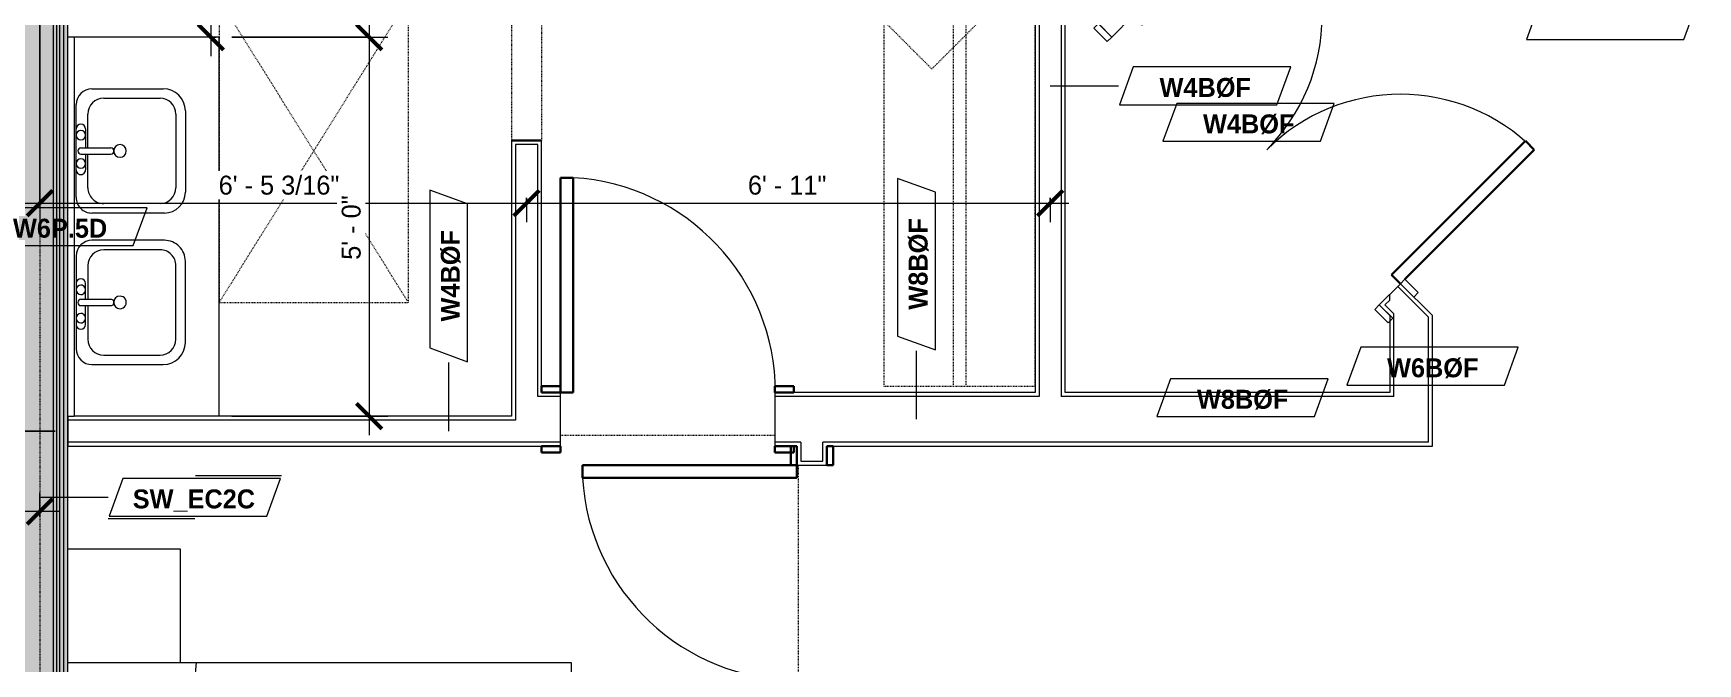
# Model space of a CAD drawing. Header units: inches. Extents: x -4010 to -1814, y 9846 to 12241.
# Drawn here: x -2514.2 to -2250.2, y 11380.7 to 11480.6 of the extents above; entities that cross this region are included whole.
import ezdxf

# ---------------------------------------------------------------- set-up
doc = ezdxf.new("R2010")
doc.units = ezdxf.units.IN
doc.header["$MEASUREMENT"] = 0
for name, pattern in [('Dash', [0.25, 0.125, -0.125]), ('Dash 3_32_', [0.1875, 0.09375, -0.09375]), ('Overhead', [0.15625, 0.09375, -0.0625])]:
    doc.linetypes.add(name, pattern=pattern)
for name, color, linetype, lineweight in [('0-1', 7, 'Continuous', 5), ('A-ANNO-DIMS', 211, 'Continuous', 9), ('A-ANNO-DIMS-32', 211, 'Continuous', 9), ('A-DETL-1', 90, 'Dash 3_32_', 18), ('A-DETL-GENF-3', 92, 'Overhead', 9), ('A-DETL-MEDM', 33, 'Continuous', 30), ('A-DOOR-3', 31, 'Continuous', 9), ('A-DOOR-4', 31, 'Continuous', 30), ('A-DOOR-FRAM-3', 31, 'Continuous', 30), ('A-GENM', 5, 'Continuous', 9), ('A-GENM-HDLN', 13, 'Dash', 9), ('A-WALL', 113, 'Continuous', 18), ('A-WALL-2', 250, 'Continuous', 18), ('A-WALL-3', 113, 'Continuous', 9), ('A-WALL-IDEN', 211, 'Continuous', 9), ('I-FURN', 30, 'Continuous', 9), ('I-FURN-HDLN', 30, 'Dash', 9), ('I-WALL-2', 241, 'Continuous', 5), ('I-WALL-3', 7, 'Continuous', 9), ('I-WALL-4', 2, 'Continuous', 9), ('P-SANR-FIXT', 6, 'Continuous', 9), ('Q-CASE', 31, 'Continuous', 9), ('Q-CASE-HDLN', 31, 'Dash', 9)]:
    doc.layers.add(name, color=color, linetype=linetype, lineweight=lineweight)
doc.styles.add('Century Gothic', font='ufonts.com_century-gothic.ttf', dxfattribs={"height": 3})
doc.styles.add('Century Gothic_B_1', font='GOTHICB.TTF', dxfattribs={"height": 3})
doc.dimstyles.new('OD_1__HACK_2', dxfattribs={"dimscale": 12, "dimtxt": 3.132505, "dimasz": 0.333333, "dimexe": 0.25, "dimexo": 0.166667, "dimgap": 0.041667, "dimtad": 1, "dimdec": 4, "dimrnd": 0.0625, "dimzin": 3, "dimdsep": 46, "dimlunit": 4, "dimtxsty": 'Century Gothic', "dimblk1": 'OBLIQUE', "dimblk2": 'OBLIQUE', "dimsah": 1, "dimcen": 0.09, "dimdle": 0.25, "dimazin": 0, "dimtfac": 1, "dimtdec": 4, "dimtix": 1, "dimtmove": 0, "dimatfit": 3, "dimfxl": 1, "dimtvp": 1, "dimtfill": 1, "dimfrac": 2, "dimtolj": 1, "dimtzin": 0, "dimarcsym": 2})
doc.dimstyles.new('OD_1__HACK_2_1', dxfattribs={"dimscale": 12, "dimtxt": 3.132505, "dimasz": 0.333333, "dimexe": 0.25, "dimexo": 0.166667, "dimgap": 0.041667, "dimtad": 1, "dimdec": 4, "dimrnd": 0.0625, "dimzin": 3, "dimdsep": 46, "dimlunit": 4, "dimtxsty": 'Century Gothic', "dimblk1": 'OBLIQUE', "dimblk2": 'OBLIQUE', "dimsah": 1, "dimcen": 0.09, "dimdle": 0.25, "dimazin": 0, "dimtfac": 1, "dimtdec": 4, "dimtix": 1, "dimtmove": 0, "dimatfit": 3, "dimfxl": 1, "dimtvp": 1, "dimtfill": 1, "dimfrac": 2, "dimtolj": 1, "dimtzin": 0, "dimarcsym": 2})

# ---------------------------------------------------------------- blocks, each defined once
blk = doc.blocks.new('CTR - 1st Phase - Common Walls_rvt-1-UNIT PLANS - 2ND _ 3RD FLOOR')
at = {"layer": 'I-WALL-2'}
for points in [[(-2510.94, 11255.64), (-2510.94, 11641.24), (-2516.44, 11641.24), (-2516.44, 11255.64)], [(-2510.44, 11255.64), (-2510.44, 11641.24), (-2510.94, 11641.24), (-2510.94, 11255.64)], [(-2509.94, 11255.64), (-2509.94, 11641.24), (-2510.44, 11641.24), (-2510.44, 11255.64)], [(-2509.94, 11255.64), (-2509.31, 11255.64), (-2509.31, 11641.24), (-2509.94, 11641.24), (-2509.94, 11268)], [(-2509.31, 11255.64), (-2508.69, 11255.64), (-2508.69, 11640.61), (-2509.31, 11640.61), (-2509.31, 11268)]]:
    blk.add_hatch(color=256, dxfattribs=at).paths.add_polyline_path(points, flags=0)
at = {"layer": 'A-WALL-2'}
for p, q in [((-2510.94, 11255.64), (-2510.94, 11640.61)), ((-2510.44, 11255.64), (-2510.44, 11640.61)), ((-2509.94, 11255.64), (-2509.94, 11640.61)), ((-2509.31, 11255.64), (-2509.31, 11640.61))]:
    blk.add_line(p, q, dxfattribs=at)
at = {"layer": 'I-WALL-3'}
blk.add_line((-2508.69, 11255.64), (-2508.69, 11518.65), dxfattribs=at)
blk = doc.blocks.new('Door-Opening - 34_ x 80_-3928451-UNIT PLANS - 2ND _ 3RD FLOOR')
at = {"layer": 'A-DETL-GENF-3'}
for p, q in [((-17.32, 2.37), (16.68, 2.37)), ((16.68, -2.38), (-17.32, -2.38))]:
    blk.add_line(p, q, dxfattribs=at)
at = {"layer": 'A-DETL-MEDM'}
for p, q in [((-17.32, -2.38), (-17.32, 2.37)), ((16.68, 2.37), (16.68, -2.38))]:
    blk.add_line(p, q, dxfattribs=at)
blk = doc.blocks.new('OD_CW_Closet - OD_CW_Closet-3807278-UNIT PLANS - 2ND _ 3RD FLOOR')
at = {"layer": 'Q-CASE-HDLN'}
for p, q in [((67.55, 24), (0.74, 24)), ((0.74, 24), (0.74, 0)), ((67.55, 0), (67.55, 24)), ((0.74, 13), (67.55, 13)), ((0.74, 11), (67.55, 11)), ((0.74, 0), (67.55, 0))]:
    blk.add_line(p, q, dxfattribs=at)
blk = doc.blocks.new('OD_CW_Closet - OD_CW_Closet-3810373-UNIT PLANS - 2ND _ 3RD FLOOR')
at = {"layer": 'Q-CASE-HDLN'}
for p, q in [((87.24, 24), (0.74, 24)), ((0.74, 24), (0.74, 0)), ((87.24, 0), (87.24, 24)), ((0.74, 13), (87.24, 13)), ((0.74, 11), (87.24, 11)), ((0.74, 0), (87.24, 0))]:
    blk.add_line(p, q, dxfattribs=at)
blk = doc.blocks.new('SWING - SINGLE - FLUSH - 2-10 x 6-8 - PRIVACY-3616604-UNIT PLANS - 2ND _ 3RD FLOOR')
at = {"layer": 'A-DOOR-3'}
blk.add_arc((17, -4.25), 34.07, 180, 266.6343, dxfattribs=at)
at = {"layer": 'A-DOOR-4'}
for p, q in [((15, -4.25), (15, -38.26)), ((17, -4.25), (15, -4.25)), ((17, -4.25), (17, -38.26)), ((17, -38.26), (15, -38.26))]:
    blk.add_line(p, q, dxfattribs=at)
at = {"layer": 'A-DOOR-FRAM-3'}
for p, q in [((-20, 4.25), (-20, 5.25)), ((-20, 5.25), (-17, 5.25)), ((-17, 4.25), (-20, 4.25)), ((-17, 5.25), (-17, 4.25)), ((17, 4.25), (17, 5.25)), ((17, 5.25), (20, 5.25)), ((20, 4.25), (17, 4.25)), ((20, 5.25), (20, 4.25)), ((-20, -4.25), (-17, -4.25)), ((-20, -5.25), (-20, -4.25)), ((-17, -5.25), (-20, -5.25)), ((-17, -4.25), (-17, -5.25)), ((17, -4.25), (20, -4.25)), ((17, -5.25), (17, -4.25)), ((20, -5.25), (17, -5.25)), ((20, -4.25), (20, -5.25))]:
    blk.add_line(p, q, dxfattribs=at)
blk = doc.blocks.new('M_Sink Vanity-Square - 500 x 440mm-1372835-UNIT PLANS - 2ND _ 3RD FLOOR')
at = {"layer": 'P-SANR-FIXT'}
for p, q in [((-5.72, 10.23), (7.14, 10.23)), ((-5.22, 8.73), (6.46, 8.73)), ((-9.22, -4.59), (-9.22, 6.73)), ((-7.72, -2.72), (-7.72, 6.23)), ((8.96, 6.23), (8.96, -2.72)), ((10.46, 6.91), (10.46, -4.59)), ((0.12, -6.33), (0.12, -1.59)), ((1.12, -6.33), (1.12, -1.59)), ((0.12, -5.22), (-5.22, -5.22)), ((6.46, -5.22), (1.12, -5.22)), ((7.96, -7.09), (-6.72, -7.09)), ((-2.88, -5.59), (0.12, -5.59)), ((3.62, -7.09), (-2.88, -7.09)), ((1.12, -5.59), (3.62, -5.59))]:
    blk.add_line(p, q, dxfattribs=at)
for centre, radius, start, end in [((-5.72, 6.73), 3.5, 90, 180), ((-5.22, 6.23), 2.5, 90, 180), ((6.46, 6.23), 2.5, 360, 90), ((7.14, 6.91), 3.32, 360, 90), ((0.62, -0.13), 1, 360, 180), ((0.62, -0.13), 1, 180, 0), ((0.62, -1.59), 0.5, 360, 180), ((-6.72, -4.59), 2.5, 180, 270), ((-5.22, -2.72), 2.5, 180, 270), ((6.46, -2.72), 2.5, 270, 360), ((7.96, -4.59), 2.5, 270, 0), ((-2.88, -6.34), 0.75, 90, 270), ((-1.88, -6.34), 0.75, 360, 180), ((-1.88, -6.34), 0.75, 180, 0), ((0.62, -6.33), 0.5, 180, 0), ((2.62, -6.34), 0.75, 0, 180), ((2.62, -6.34), 0.75, 180, 0), ((3.62, -6.34), 0.75, 270, 90)]:
    blk.add_arc(centre, radius, start, end, dxfattribs=at)
blk = doc.blocks.new('Bath Vanity - Bath Vanity 60_-3668790-UNIT PLANS - 2ND _ 3RD FLOOR')
at = {"layer": 'Q-CASE'}
for p, q in [((30.74, 24), (-29.26, 24)), ((-29.26, 24), (-29.26, 1))]:
    blk.add_line(p, q, dxfattribs=at)
blk = doc.blocks.new('BATHROOM MIRROR - BATHROOM MIRROR  60_-3802719-UNIT PLANS - 2ND _ 3RD FLOOR')
at = {"layer": 'Q-CASE'}
for p, q in [((-29.26, -23), (30.74, -23)), ((-29.26, -23), (-29.26, -24)), ((30.74, -24), (30.74, -23)), ((30.74, -24), (-29.26, -24))]:
    blk.add_line(p, q, dxfattribs=at)
blk = doc.blocks.new('M_Sink Vanity-Square - 500 x 440mm-1352614-UNIT PLANS - 2ND _ 3RD FLOOR')
at = {"layer": 'P-SANR-FIXT'}
for p, q in [((7.96, 7.09), (-6.72, 7.09)), ((3.62, 7.09), (-2.88, 7.09)), ((-2.88, 5.59), (0.12, 5.59)), ((0.12, 6.33), (0.12, 1.59)), ((1.12, 6.33), (1.12, 1.59)), ((1.12, 5.59), (3.62, 5.59)), ((-9.22, 4.59), (-9.22, -6.73)), ((-7.72, 2.72), (-7.72, -6.23)), ((0.12, 5.22), (-5.22, 5.22)), ((6.46, 5.22), (1.12, 5.22)), ((8.96, -6.23), (8.96, 2.72)), ((10.46, -6.91), (10.46, 4.59)), ((-5.72, -10.23), (7.14, -10.23)), ((-5.22, -8.73), (6.46, -8.73))]:
    blk.add_line(p, q, dxfattribs=at)
for centre, radius, start, end in [((-6.72, 4.59), 2.5, 90, 180), ((-2.88, 6.34), 0.75, 90, 270), ((-1.88, 6.34), 0.75, 360, 180), ((-1.88, 6.34), 0.75, 180, 0), ((0.62, 6.33), 0.5, 360, 180), ((2.62, 6.34), 0.75, 360, 180), ((2.62, 6.34), 0.75, 180, 360), ((3.62, 6.34), 0.75, 270, 90), ((7.96, 4.59), 2.5, 360, 90), ((-5.22, 2.72), 2.5, 90, 180), ((6.46, 2.72), 2.5, 0, 90), ((0.62, 0.13), 1, 360, 180), ((0.62, 0.13), 1, 180, 0), ((0.62, 1.59), 0.5, 180, 0), ((-5.72, -6.73), 3.5, 180, 270), ((-5.22, -6.23), 2.5, 180, 270), ((6.46, -6.23), 2.5, 270, 0), ((7.14, -6.91), 3.32, 270, 0)]:
    blk.add_arc(centre, radius, start, end, dxfattribs=at)
blk = doc.blocks.new('ADA Clearances - 30_x48_-V102-UNIT PLANS - 2ND _ 3RD FLOOR')
at = {"layer": 'A-GENM-HDLN'}
for p, q in [((15, -24), (-15, 24)), ((-15, -24), (15, 24)), ((15, 24), (-15, 24)), ((-15, 24), (-15, -24)), ((15, -24), (15, 24)), ((-15, -24), (15, -24))]:
    blk.add_line(p, q, dxfattribs=at)
blk = doc.blocks.new('SWING - SINGLE - FLUSH - 2-10 x 6-8 - PRIVACY-3928387-UNIT PLANS - 2ND _ 3RD FLOOR')
at = {"layer": 'A-DOOR-3'}
blk.add_arc((17, 2.37), 34.07, 93.3657, 180, dxfattribs=at)
at = {"layer": 'A-DOOR-4'}
for p, q in [((15, 2.37), (15, 36.38)), ((17, 36.38), (15, 36.38)), ((17, 2.37), (17, 36.38)), ((17, 2.37), (15, 2.37))]:
    blk.add_line(p, q, dxfattribs=at)
at = {"layer": 'A-DOOR-FRAM-3'}
for p, q in [((-17, 3.37), (-20, 3.37)), ((-20, 3.37), (-20, 2.37)), ((-17, 2.37), (-17, 3.37)), ((20, 3.37), (17, 3.37)), ((17, 3.37), (17, 2.37)), ((20, 2.37), (20, 3.37)), ((-20, 2.37), (-17, 2.37)), ((17, 2.37), (20, 2.37)), ((-17, -2.38), (-20, -2.38)), ((-20, -2.38), (-20, -3.38)), ((-17, -3.38), (-17, -2.38)), ((20, -2.38), (17, -2.38)), ((17, -2.38), (17, -3.38)), ((20, -3.38), (20, -2.38)), ((-20, -3.38), (-17, -3.38)), ((17, -3.38), (20, -3.38))]:
    blk.add_line(p, q, dxfattribs=at)
blk = doc.blocks.new('Bed-Standard - King 78_ x 80_-V104-UNIT PLANS - 2ND _ 3RD FLOOR')
at = {"layer": 'I-FURN'}
for p, q in [((-28.31, 41.8), (49.69, 41.8)), ((-28.31, -38.02), (-28.31, 41.8)), ((49.69, 41.8), (49.69, -38.02)), ((49.69, -24.2), (-28.31, -17.63)), ((-25.31, -24.2), (46.69, -24.2)), ((-25.31, -36.2), (-25.31, -24.2)), ((46.69, -36.2), (46.69, -24.2)), ((-25.31, -36.2), (46.69, -36.2))]:
    blk.add_line(p, q, dxfattribs=at)
at = {"layer": 'I-FURN-HDLN'}
for p, q in [((-59.57, 77.8), (-25.57, 77.8)), ((67.69, 77.6), (67.69, -38.02)), ((73.69, 77.6), (73.69, -38.02)), ((-64.31, 40.11), (-64.31, 74.11))]:
    blk.add_line(p, q, dxfattribs=at)
blk = doc.blocks.new('Table-Night Stand - 18_ x 18_ x 24_-V106-UNIT PLANS - 2ND _ 3RD FLOOR')
at = {"layer": 'I-FURN'}
for p, q in [((0.15, 0), (18.15, 0)), ((0.15, -17.81), (0.15, 0))]:
    blk.add_line(p, q, dxfattribs=at)
blk = doc.blocks.new('SWING - DOUBLE - FLUSH - 5-0 x 6-8 - DUMMY-3703244-UNIT PLANS - 2ND _ 3RD FLOOR')
at = {"layer": 'A-DOOR-3'}
for p, q in [((-30, 3.375), (-33, 3.375)), ((-33, 3.375), (-33, 2.375)), ((-30, 2.375), (-30, 3.375)), ((33, 3.375), (30, 3.375)), ((30, 3.375), (30, 2.375)), ((33, 2.375), (33, 3.375)), ((-33, 2.375), (-30, 2.375)), ((30, 2.375), (33, 2.375)), ((-30, -2.375), (-33, -2.375)), ((-33, -2.375), (-33, -3.375)), ((-30, -3.375), (-30, -2.375)), ((33, -2.375), (30, -2.375)), ((30, -2.375), (30, -3.375)), ((33, -3.375), (33, -2.375)), ((-33, -3.375), (-30, -3.375)), ((30, -3.375), (33, -3.375))]:
    blk.add_line(p, q, dxfattribs=at)
for centre, start, end in [((-30, 2.375), 360, 90), ((30, 2.375), 90, 180)]:
    blk.add_arc(centre, 30, start, end, dxfattribs=at)
at = {"layer": 'A-DOOR-4'}
for p, q in [((-30, 3.375), (-30, 32.375)), ((-30, 32.375), (-28, 32.375)), ((-28, 32.375), (-28, 2.375)), ((30, 32.375), (28, 32.375)), ((28, 32.375), (28, 2.375)), ((30, 3.375), (30, 32.375)), ((-28, 2.375), (-30, 2.375)), ((28, 2.375), (30, 2.375))]:
    blk.add_line(p, q, dxfattribs=at)
blk = doc.blocks.new('DIMBLOCK172-UNIT PLANS - 2ND _ 3RD FLOOR')
at = {"layer": 'A-ANNO-DIMS-32'}
for p, q in [((-2627, 11412.24), (-2627, 11401.83)), ((-2627, 11404.83), (-2627, 11412.24)), ((-2513.12, 11404), (-2513.12, 11407.83)), ((-2510.12, 11404.83), (-2627, 11404.83)), ((-2513.12, 11404.83), (-2513.12, 11404))]:
    blk.add_line(p, q, dxfattribs=at)
at = {"layer": 'A-ANNO-DIMS-32', "lineweight": 50}
for p, q in [((-2627, 11404.83), (-2625, 11406.83)), ((-2513.12, 11404.83), (-2511.12, 11406.83)), ((-2627, 11404.83), (-2629, 11402.83)), ((-2513.12, 11404.83), (-2515.12, 11402.83))]:
    blk.add_line(p, q, dxfattribs=at)
at = {"layer": 'A-ANNO-DIMS-32', "color": 0, "insert": (-2579.14, 11409.17), "char_height": 3, "width": 21.7784, "attachment_point": 1, "line_spacing_factor": 0.984502, "style": 'Century Gothic', "bg_fill": 3, "box_fill_scale": 1.25, "bg_fill_color": 256, "bg_fill_true_color": 13158600, "bg_fill_transparency": 0}
blk.add_mtext('9\' - 5 7/8"', dxfattribs=at)
blk = doc.blocks.new('_Oblique')
at = {"color": 0, "linetype": 'ByBlock', "lineweight": -2}
blk.add_line((-0.5, -0.5), (0.5, 0.5), dxfattribs=at)
blk = doc.blocks.new('DIMBLOCK226-UNIT PLANS - 2ND _ 3RD FLOOR')
at = {"layer": 'A-ANNO-DIMS-32'}
for p, q in [((-2513.12, 11526.48), (-2513.12, 11450.66)), ((-2513.12, 11453.66), (-2513.12, 11526.48)), ((-2435.94, 11454.49), (-2435.94, 11450.66)), ((-2435.94, 11453.66), (-2435.94, 11454.49)), ((-2516.12, 11453.66), (-2435.94, 11453.66))]:
    blk.add_line(p, q, dxfattribs=at)
at = {"layer": 'A-ANNO-DIMS-32', "lineweight": 50}
for p, q in [((-2513.12, 11453.66), (-2511.12, 11455.66)), ((-2435.94, 11453.66), (-2433.94, 11455.66)), ((-2513.12, 11453.66), (-2515.12, 11451.66)), ((-2435.94, 11453.66), (-2437.94, 11451.66))]:
    blk.add_line(p, q, dxfattribs=at)
at = {"layer": 'A-ANNO-DIMS-32', "color": 0, "insert": (-2484.77, 11458.01), "char_height": 3, "width": 24.5827, "attachment_point": 1, "line_spacing_factor": 0.984502, "style": 'Century Gothic', "bg_fill": 3, "box_fill_scale": 1.25, "bg_fill_color": 256, "bg_fill_true_color": 13158600, "bg_fill_transparency": 0}
blk.add_mtext('6\' - 5 3/16"', dxfattribs=at)
blk = doc.blocks.new('DIMBLOCK227-UNIT PLANS - 2ND _ 3RD FLOOR')
at = {"layer": 'A-ANNO-DIMS-32', "lineweight": 50}
for p, q in [((-2435.94, 11453.66), (-2433.94, 11455.66)), ((-2352.94, 11453.66), (-2350.94, 11455.66)), ((-2435.94, 11453.66), (-2437.94, 11451.66)), ((-2352.94, 11453.66), (-2354.94, 11451.66))]:
    blk.add_line(p, q, dxfattribs=at)
at = {"layer": 'A-ANNO-DIMS-32'}
for p, q in [((-2435.94, 11454.49), (-2435.94, 11450.66)), ((-2435.94, 11453.66), (-2435.94, 11454.49)), ((-2352.94, 11454.49), (-2352.94, 11450.66)), ((-2352.94, 11453.66), (-2352.94, 11454.49)), ((-2435.94, 11453.66), (-2349.94, 11453.66))]:
    blk.add_line(p, q, dxfattribs=at)
at = {"layer": 'A-ANNO-DIMS-32', "color": 0, "insert": (-2400.85, 11458.01), "char_height": 3, "width": 15.394, "attachment_point": 1, "line_spacing_factor": 0.984502, "style": 'Century Gothic', "bg_fill": 3, "box_fill_scale": 1.25, "bg_fill_color": 256, "bg_fill_true_color": 13158600, "bg_fill_transparency": 0}
blk.add_mtext('6\' - 11"', dxfattribs=at)
blk = doc.blocks.new('DIMBLOCK228-UNIT PLANS - 2ND _ 3RD FLOOR')
at = {"layer": 'A-ANNO-DIMS-32', "lineweight": 50}
for p, q in [((-2525.61, 11561.55), (-2527.61, 11563.55)), ((-2525.61, 11561.55), (-2523.61, 11559.55)), ((-2525.61, 11417.55), (-2527.61, 11419.55)), ((-2525.61, 11417.55), (-2523.61, 11415.55))]:
    blk.add_line(p, q, dxfattribs=at)
at = {"layer": 'A-ANNO-DIMS-32'}
for p, q in [((-2525.61, 11414.55), (-2525.61, 11564.55)), ((-2510.69, 11561.55), (-2528.61, 11561.55)), ((-2525.61, 11561.55), (-2510.69, 11561.55)), ((-2510.69, 11417.55), (-2528.61, 11417.55)), ((-2525.61, 11417.55), (-2510.69, 11417.55))]:
    blk.add_line(p, q, dxfattribs=at)
at = {"layer": 'A-ANNO-DIMS-32', "color": 0, "insert": (-2529.95, 11483.14), "char_height": 3, "width": 15.394, "attachment_point": 1, "rotation": 90, "line_spacing_factor": 0.984502, "style": 'Century Gothic', "bg_fill": 3, "box_fill_scale": 1.25, "bg_fill_color": 256, "bg_fill_true_color": 13158600, "bg_fill_transparency": 0}
blk.add_mtext('12\' - 0"', dxfattribs=at)
blk = doc.blocks.new('DIMBLOCK337-UNIT PLANS - 2ND _ 3RD FLOOR')
at = {"layer": 'A-ANNO-DIMS-32', "lineweight": 50}
for p, q in [((-2486, 11513.9), (-2488, 11515.9)), ((-2486, 11513.9), (-2484, 11511.9)), ((-2486, 11479.93), (-2488, 11481.93)), ((-2486, 11479.93), (-2484, 11477.93))]:
    blk.add_line(p, q, dxfattribs=at)
at = {"layer": 'A-ANNO-DIMS-32'}
for p, q in [((-2486, 11516.9), (-2486, 11476.93)), ((-2485.18, 11513.9), (-2489, 11513.9)), ((-2486, 11513.9), (-2485.18, 11513.9)), ((-2485.18, 11479.93), (-2489, 11479.93)), ((-2486, 11479.93), (-2485.18, 11479.93))]:
    blk.add_line(p, q, dxfattribs=at)
at = {"layer": 'A-ANNO-DIMS-32', "color": 0, "insert": (-2490.35, 11489.41), "char_height": 3, "width": 18.0194, "attachment_point": 1, "rotation": 90, "line_spacing_factor": 0.984502, "style": 'Century Gothic', "bg_fill": 3, "box_fill_scale": 1.25, "bg_fill_color": 256, "bg_fill_true_color": 13158600, "bg_fill_transparency": 0}
blk.add_mtext('33" MIN', dxfattribs=at)
blk = doc.blocks.new('DIMBLOCK357-UNIT PLANS - 2ND _ 3RD FLOOR')
at = {"layer": 'A-ANNO-DIMS-32', "lineweight": 50}
for p, q in [((-2460.92, 11479.93), (-2462.92, 11481.93)), ((-2460.92, 11479.93), (-2458.92, 11477.93)), ((-2460.92, 11419.93), (-2462.92, 11421.93)), ((-2460.92, 11419.93), (-2458.92, 11417.93))]:
    blk.add_line(p, q, dxfattribs=at)
at = {"layer": 'A-ANNO-DIMS-32'}
for p, q in [((-2460.92, 11482.93), (-2460.92, 11416.93)), ((-2482.68, 11479.93), (-2457.92, 11479.93)), ((-2460.92, 11479.93), (-2482.68, 11479.93)), ((-2482.68, 11419.93), (-2457.92, 11419.93)), ((-2460.92, 11419.93), (-2482.68, 11419.93))]:
    blk.add_line(p, q, dxfattribs=at)
at = {"layer": 'A-ANNO-DIMS-32', "color": 0, "insert": (-2465.26, 11444.68), "char_height": 3, "width": 12.5897, "attachment_point": 1, "rotation": 90, "line_spacing_factor": 0.984502, "style": 'Century Gothic', "bg_fill": 3, "box_fill_scale": 1.25, "bg_fill_color": 256, "bg_fill_true_color": 13158600, "bg_fill_transparency": 0}
blk.add_mtext('5\' - 0"', dxfattribs=at)
blk = doc.blocks.new('Wall Tag - Arch Wall-3956453-UNIT PLANS - 2ND _ 3RD FLOOR')
at = {"layer": 'A-WALL-IDEN'}
for p, q in [((-0.3561, 0.0937), (-0.4244, -0.0937)), ((0.4244, 0.0937), (-0.3561, 0.0937)), ((0.3561, -0.0937), (0.4244, 0.0937)), ((-0.4244, -0.0937), (0.3561, -0.0937))]:
    blk.add_line(p, q, dxfattribs=at)
blk = doc.blocks.new('Wall Tag - Shear Wall-3956451-UNIT PLANS - 2ND _ 3RD FLOOR')
at = {"layer": 'A-WALL-IDEN'}
for p, q in [((-0.3561, 0.0937), (-0.4244, -0.0937)), ((0.4244, 0.0937), (-0.3561, 0.0937)), ((0.4291, 0.1068), (0.0033, 0.1068)), ((0.3561, -0.0937), (0.4244, 0.0937)), ((0, -0.1068), (-0.4291, -0.1068)), ((-0.4244, -0.0937), (0.3561, -0.0937))]:
    blk.add_line(p, q, dxfattribs=at)

msp = doc.modelspace()

# ---------------------------------------------------------------- linework, layer by layer
at = {"layer": 'A-DETL-1'}
msp.add_line((-2513.12374, 11640.61899), (-2513.12374, 11286.61899), dxfattribs=at)
at = {"layer": 'A-WALL'}
for p, q in [((-2354.68624, 11492.3759), (-2354.68624, 11423.0519)), ((-2351.18624, 11488.8759), (-2351.18624, 11423.0519)), ((-2437.68624, 11462.9269), (-2437.68624, 11419.3019)), ((-2434.18624, 11462.9269), (-2437.68624, 11462.9269)), ((-2434.18624, 11423.0519), (-2434.18624, 11462.9269)), ((-2299.07374, 11438.31633), (-2299.8502, 11437.53986)), ((-2297.81727, 11440.45668), (-2292.94874, 11435.58815)), ((-2299.8502, 11437.53986), (-2298.44874, 11436.1384)), ((-2298.44874, 11423.0519), (-2298.44874, 11436.1384)), ((-2292.94874, 11415.8019), (-2292.94874, 11435.58815)), ((-2430.56124, 11423.0519), (-2434.18624, 11423.0519)), ((-2354.68624, 11423.0519), (-2396.56124, 11423.0519)), ((-2298.44874, 11423.0519), (-2351.18624, 11423.0519)), ((-2437.68624, 11419.3019), (-2508.68624, 11419.3019)), ((-2430.56124, 11415.8019), (-2508.68624, 11415.8019)), ((-2392.44874, 11415.8019), (-2396.56124, 11415.8019)), ((-2392.44874, 11415.8019), (-2392.44874, 11412.8019)), ((-2388.94874, 11412.8019), (-2388.94874, 11415.8019)), ((-2292.94874, 11415.8019), (-2388.94874, 11415.8019)), ((-2392.44874, 11412.8019), (-2388.94874, 11412.8019))]:
    msp.add_line(p, q, dxfattribs=at)
at = {"layer": 'A-WALL-3'}
for p, q in [((-2355.31124, 11492.11702), (-2355.31124, 11423.6769)), ((-2350.56124, 11423.6769), (-2350.56124, 11487.36702)), ((-2350.56124, 11487.36702), (-2343.16049, 11479.96627)), ((-2343.16049, 11479.96627), (-2339.80173, 11483.32503)), ((-2438.31124, 11463.5519), (-2438.31124, 11419.9269)), ((-2433.56124, 11423.6769), (-2433.56124, 11463.5519)), ((-2297.37533, 11440.89862), (-2300.73408, 11437.53986)), ((-2299.07374, 11438.31633), (-2299.07374, 11439.20021)), ((-2292.32374, 11435.84703), (-2297.37533, 11440.89862)), ((-2300.73408, 11437.53986), (-2299.07374, 11435.87952)), ((-2299.07374, 11435.87952), (-2299.07374, 11423.6769)), ((-2292.32374, 11415.1769), (-2292.32374, 11435.84703)), ((-2508.68624, 11419.9269), (-2508.68624, 11415.1769)), ((-2438.31124, 11419.9269), (-2507.68165, 11419.9269)), ((-2508.68624, 11415.1769), (-2433.56124, 11415.1769)), ((-2393.07374, 11415.1769), (-2393.07374, 11412.1769)), ((-2388.32374, 11412.1769), (-2388.32374, 11415.1769)), ((-2355.31124, 11415.1769), (-2350.56124, 11415.1769)), ((-2299.07374, 11415.1769), (-2292.32374, 11415.1769)), ((-2393.07374, 11412.1769), (-2388.32374, 11412.1769))]:
    msp.add_line(p, q, dxfattribs=at)
at = {"layer": 'A-WALL-IDEN'}
for p, q in [((-2352.93624, 11472.2349), (-2342.09308, 11472.2349)), ((-2448.29082, 11417.5519), (-2448.29082, 11428.39505)), ((-2374.10843, 11419.4269), (-2374.10843, 11430.27005))]:
    msp.add_line(p, q, dxfattribs=at)
at = {"layer": 'I-WALL-4'}
for p, q in [((-2430.56124, 11423.6769), (-2433.56124, 11423.6769)), ((-2430.56124, 11415.1769), (-2430.56124, 11423.6769)), ((-2355.31124, 11423.6769), (-2396.56124, 11423.6769)), ((-2396.56124, 11423.6769), (-2396.56124, 11415.1769)), ((-2299.07374, 11423.6769), (-2350.56124, 11423.6769)), ((-2433.56124, 11415.1769), (-2430.56124, 11415.1769)), ((-2396.56124, 11415.1769), (-2393.07374, 11415.1769)), ((-2388.32374, 11415.1769), (-2355.31124, 11415.1769)), ((-2350.56124, 11415.1769), (-2299.07374, 11415.1769))]:
    msp.add_line(p, q, dxfattribs=at)

# ---------------------------------------------------------------- block references
at = {"layer": '0-1'}
msp.add_blockref('CTR - 1st Phase - Common Walls_rvt-1-UNIT PLANS - 2ND _ 3RD FLOOR', (0, 0), dxfattribs=at)
at = {"layer": 'A-DOOR-3'}
for name, p, rotation in [('SWING - DOUBLE - FLUSH - 5-0 x 6-8 - DUMMY-3703244-UNIT PLANS - 2ND _ 3RD FLOOR', (-2320.26791, 11460.43244), 314.9999999998456), ('Door-Opening - 34_ x 80_-3928451-UNIT PLANS - 2ND _ 3RD FLOOR', (-2435.93624, 11480.87428), 89.99999999997364), ('SWING - SINGLE - FLUSH - 2-10 x 6-8 - PRIVACY-3616604-UNIT PLANS - 2ND _ 3RD FLOOR', (-2413.56124, 11419.4269), 180), ('SWING - SINGLE - FLUSH - 2-10 x 6-8 - PRIVACY-3928387-UNIT PLANS - 2ND _ 3RD FLOOR', (-2390.69874, 11395.1769), 89.99999999998947)]:
    msp.add_blockref(name, p, dxfattribs=dict(at, rotation=rotation))
at = {"layer": 'A-GENM'}
msp.add_blockref('ADA Clearances - 30_x48_-V102-UNIT PLANS - 2ND _ 3RD FLOOR', (-2469.68165, 11461.9269), dxfattribs=at)
at = {"layer": 'A-WALL-IDEN', "xscale": 31.99999999999999, "yscale": 31.99999999999999, "zscale": 31.99999999999999}
for name, p in [('Wall Tag - Arch Wall-3956453-UNIT PLANS - 2ND _ 3RD FLOOR', (-2263.82375, 11482.57138)), ('Wall Tag - Arch Wall-3956453-UNIT PLANS - 2ND _ 3RD FLOOR', (-2328.36138, 11472.2349)), ('Wall Tag - Arch Wall-3956453-UNIT PLANS - 2ND _ 3RD FLOOR', (-2321.46337, 11466.46171)), ('Wall Tag - Arch Wall-3956453-UNIT PLANS - 2ND _ 3RD FLOOR', (-2292.28072, 11427.83092)), ('Wall Tag - Arch Wall-3956453-UNIT PLANS - 2ND _ 3RD FLOOR', (-2322.42315, 11422.84491)), ('Wall Tag - Shear Wall-3956451-UNIT PLANS - 2ND _ 3RD FLOOR', (-2488.54888, 11407.06396))]:
    msp.add_blockref(name, p, dxfattribs=at)
at = {"layer": 'I-FURN', "rotation": 270.0000000003795}
for name, p in [('Bed-Standard - King 78_ x 80_-V104-UNIT PLANS - 2ND _ 3RD FLOOR', (-2470.66882, 11352.60292)), ('Table-Night Stand - 18_ x 18_ x 24_-V106-UNIT PLANS - 2ND _ 3RD FLOOR', (-2490.87374, 11399.06139))]:
    msp.add_blockref(name, p, dxfattribs=at)
at = {"layer": 'P-SANR-FIXT'}
for name, p, rotation in [('M_Sink Vanity-Square - 500 x 440mm-1372835-UNIT PLANS - 2ND _ 3RD FLOOR', (-2500.28249, 11462.54458), 270.0000000001997), ('M_Sink Vanity-Square - 500 x 440mm-1352614-UNIT PLANS - 2ND _ 3RD FLOOR', (-2500.28249, 11437.30921), 90.00000000001438)]:
    msp.add_blockref(name, p, dxfattribs=dict(at, rotation=rotation))
at = {"layer": 'Q-CASE'}
for name, p, rotation in [('OD_CW_Closet - OD_CW_Closet-3810373-UNIT PLANS - 2ND _ 3RD FLOOR', (-2433.37577, 11536.59346), 314.9999999999857), ('OD_CW_Closet - OD_CW_Closet-3807278-UNIT PLANS - 2ND _ 3RD FLOOR', (-2379.31124, 11492.22588), 269.9999999999667), ('BATHROOM MIRROR - BATHROOM MIRROR  60_-3802719-UNIT PLANS - 2ND _ 3RD FLOOR', (-2484.68165, 11450.6646), 270.0000000001077), ('Bath Vanity - Bath Vanity 60_-3668790-UNIT PLANS - 2ND _ 3RD FLOOR', (-2508.68624, 11450.6646), 270.000000000186)]:
    msp.add_blockref(name, p, dxfattribs=dict(at, rotation=rotation))

# ---------------------------------------------------------------- texts
at = {"layer": 'A-WALL-IDEN', "char_height": 3, "attachment_point": 1, "style": 'Century Gothic_B_1'}
for s, insert, width in [('W4BØF', (-2335.5773, 11473.48244), 17.372), ('W4BØF', (-2328.67929, 11467.70924), 17.372), ('W6BØF', (-2299.49664, 11429.07845), 17.372), ('W8BØF', (-2329.63907, 11424.09245), 17.372), ('SW_EC2C', (-2498.39157, 11408.31149), 23.735)]:
    msp.add_mtext(s, dxfattribs=dict(at, insert=insert, width=width))
at = {"layer": 'A-WALL-IDEN', "insert": (-2449.53835, 11434.91084), "char_height": 3, "width": 17.372, "attachment_point": 1, "rotation": 90, "style": 'Century Gothic_B_1'}
msp.add_mtext('W4BØF', dxfattribs=at)

# ---------------------------------------------------------------- next in the draw order: dimensions: what is measured, and where the dimension line sits
at = {"layer": 'A-ANNO-DIMS'}
for base, p1, p2, override, picture, middle in [((-2435.93624, 11453.664), (-2513.12374, 11528.4769), (-2435.93624, 11456.49243), {"dimpost": '<>', "dimfxl": 105.544655}, 'DIMBLOCK226-UNIT PLANS - 2ND _ 3RD FLOOR', (-2474.52999, 11455.90567)), ((-2626.99874, 11404.82708), (-2513.12374, 11401.99865), (-2626.99874, 11414.24399), {"dimpost": '<>', "dimfxl": 114.531497}, 'DIMBLOCK172-UNIT PLANS - 2ND _ 3RD FLOOR', (-2570.06124, 11407.06875))]:
    dim = msp.add_linear_dim(base=base, p1=p1, p2=p2, dimstyle='OD_1__HACK_2', override=override, dxfattribs=at)
    dim.commit()
    dim.dimension.update_dxf_attribs({"geometry": picture, "text_midpoint": middle})

# ---------------------------------------------------------------- next in the draw order: linework, layer by layer
at = {"layer": 'A-WALL-IDEN'}
msp.add_line((-2513.12374, 11407.06396), (-2502.28058, 11407.06396), dxfattribs=at)

# ---------------------------------------------------------------- next in the draw order: block references
at = {"layer": 'A-WALL-IDEN', "xscale": 31.99999999999999, "yscale": 31.99999999999999, "zscale": 31.99999999999999, "rotation": 89.99999999999991}
msp.add_blockref('Wall Tag - Arch Wall-3956453-UNIT PLANS - 2ND _ 3RD FLOOR', (-2448.29082, 11442.12676), dxfattribs=at)

# ---------------------------------------------------------------- next in the draw order: dimensions: what is measured, and where the dimension line sits
at = {"layer": 'A-ANNO-DIMS'}
dim = msp.add_linear_dim(base=(-2525.60865, 11561.5519), p1=(-2508.68624, 11417.5519), p2=(-2508.68624, 11561.5519), angle=90, dimstyle='OD_1__HACK_2', override={"dimpost": '<>', "dimfxl": 144}, dxfattribs=at)
dim.commit()
dim.dimension.update_dxf_attribs({"geometry": 'DIMBLOCK228-UNIT PLANS - 2ND _ 3RD FLOOR', "text_midpoint": (-2527.68411, 11489.5519)})
dim = msp.add_linear_dim(base=(-2486.00367, 11479.9269), p1=(-2483.17525, 11513.90299), p2=(-2483.17525, 11479.9269), angle=90, text='33" MIN', dimstyle='OD_1__HACK_2_1', override={"dimpost": '<>', "dimfxl": 33.976091}, dxfattribs=at)
dim.commit()
dim.dimension.update_dxf_attribs({"geometry": 'DIMBLOCK337-UNIT PLANS - 2ND _ 3RD FLOOR', "text_midpoint": (-2488.07913, 11496.91494)})
dim = msp.add_linear_dim(base=(-2352.93624, 11453.664), p1=(-2435.93624, 11456.49243), p2=(-2352.93624, 11456.49243), dimstyle='OD_1__HACK_2', override={"dimpost": '<>', "dimfxl": 83}, dxfattribs=at)
dim.commit()
dim.dimension.update_dxf_attribs({"geometry": 'DIMBLOCK227-UNIT PLANS - 2ND _ 3RD FLOOR', "text_midpoint": (-2394.43624, 11455.73946)})

# ---------------------------------------------------------------- next in the draw order: block references
at = {"layer": 'A-WALL-IDEN', "xscale": 31.99999999999999, "yscale": 31.99999999999999, "zscale": 31.99999999999999, "rotation": 89.99999999999991}
msp.add_blockref('Wall Tag - Arch Wall-3956453-UNIT PLANS - 2ND _ 3RD FLOOR', (-2374.10843, 11444.00176), dxfattribs=at)
at = {"layer": 'A-WALL-IDEN', "xscale": 31.99999999999999, "yscale": 31.99999999999999, "zscale": 31.99999999999999}
msp.add_blockref('Wall Tag - Arch Wall-3956453-UNIT PLANS - 2ND _ 3RD FLOOR', (-2509.70572, 11449.9394), dxfattribs=at)

# ---------------------------------------------------------------- next in the draw order: texts
at = {"layer": 'A-WALL-IDEN', "insert": (-2517.38148, 11451.18693), "char_height": 3, "width": 18.483, "attachment_point": 1, "style": 'Century Gothic_B_1'}
msp.add_mtext('W6P.5D', dxfattribs=at)
at = {"layer": 'A-WALL-IDEN', "insert": (-2375.35596, 11436.78584), "char_height": 3, "width": 17.372, "attachment_point": 1, "rotation": 90, "style": 'Century Gothic_B_1'}
msp.add_mtext('W8BØF', dxfattribs=at)

# ---------------------------------------------------------------- next in the draw order: dimensions: what is measured, and where the dimension line sits
at = {"layer": 'A-ANNO-DIMS'}
dim = msp.add_linear_dim(base=(-2460.91739, 11419.9269), p1=(-2484.68165, 11479.9269), p2=(-2484.68165, 11419.9269), angle=90, dimstyle='OD_1__HACK_2_1', override={"dimpost": '<>', "dimfxl": 60}, dxfattribs=at)
dim.commit()
dim.dimension.update_dxf_attribs({"geometry": 'DIMBLOCK357-UNIT PLANS - 2ND _ 3RD FLOOR', "text_midpoint": (-2462.99285, 11449.9269)})

doc.saveas('drawing.dxf')
